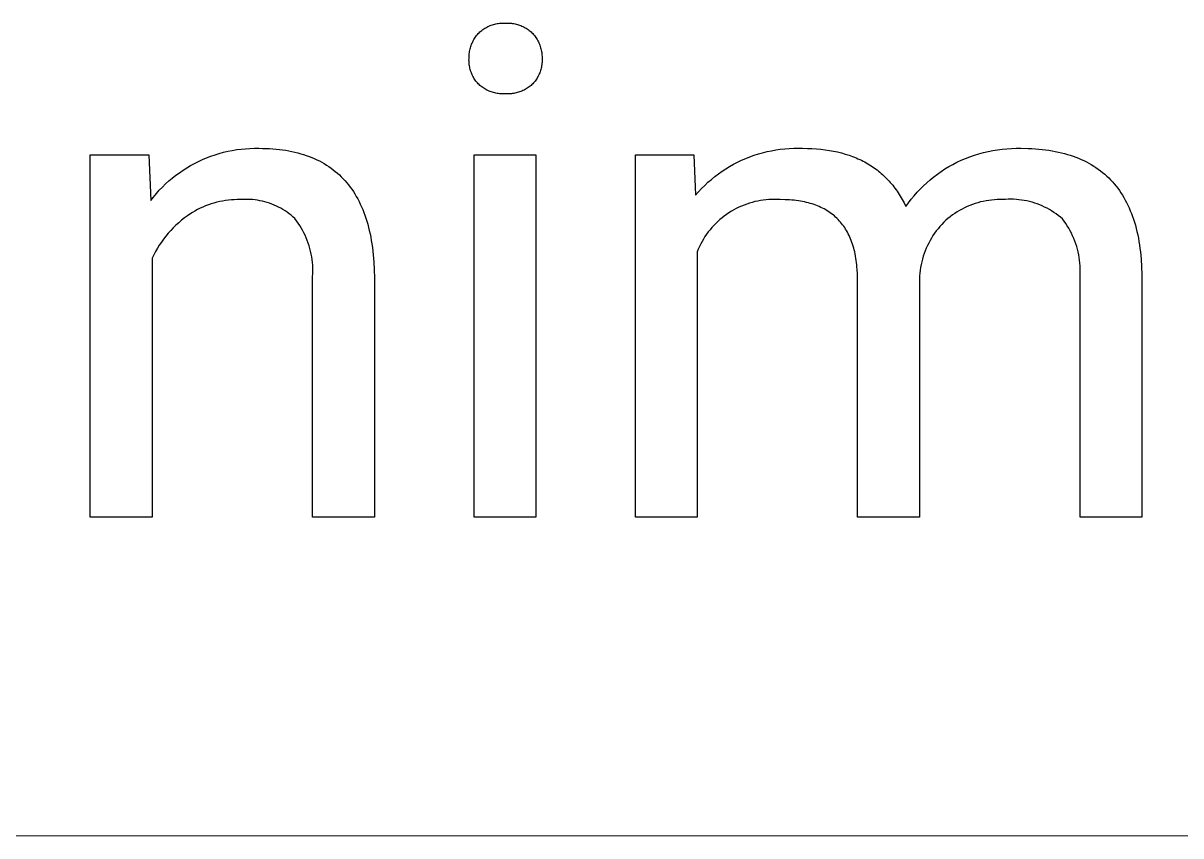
# Model space of a CAD drawing. Header units: millimetres. Extents: x 1383 to 4664, y -160 to 2132.
# Drawn here: x 4464.2 to 4520, y 115.2 to 154.4 of the extents above; entities that cross this region are included whole.
import ezdxf

# ---------------------------------------------------------------- set-up
doc = ezdxf.new("R2010")
doc.units = ezdxf.units.MM
doc.header["$MEASUREMENT"] = 0
doc.layers.add('Domyślny', color=7, linetype='Continuous', true_color=0x000000)

msp = doc.modelspace()

# ---------------------------------------------------------------- linework, layer by layer
at = {"layer": 'Domyślny'}
for p, q in [((4486.266, 154.017), (4486.312, 154.052)), ((4486.312, 154.052), (4486.36, 154.085)), ((4486.36, 154.085), (4486.408, 154.116)), ((4486.408, 154.116), (4486.458, 154.146)), ((4486.458, 154.146), (4486.509, 154.174)), ((4486.509, 154.174), (4486.56, 154.2)), ((4486.56, 154.2), (4486.613, 154.224)), ((4486.613, 154.224), (4486.666, 154.246)), ((4486.666, 154.246), (4486.721, 154.267)), ((4486.721, 154.267), (4486.775, 154.286)), ((4486.775, 154.286), (4486.831, 154.302)), ((4486.831, 154.302), (4486.887, 154.317)), ((4486.887, 154.317), (4486.943, 154.33)), ((4486.943, 154.33), (4487, 154.341)), ((4487, 154.341), (4487.058, 154.35)), ((4487.058, 154.35), (4487.115, 154.357)), ((4487.115, 154.357), (4487.173, 154.361)), ((4487.173, 154.361), (4487.231, 154.364)), ((4487.231, 154.364), (4487.289, 154.365)), ((4487.289, 154.365), (4487.347, 154.364)), ((4487.347, 154.364), (4487.404, 154.361)), ((4487.404, 154.361), (4487.462, 154.364)), ((4487.462, 154.364), (4487.521, 154.365)), ((4487.521, 154.365), (4487.579, 154.364)), ((4487.579, 154.364), (4487.637, 154.361)), ((4487.637, 154.361), (4487.695, 154.356)), ((4487.695, 154.356), (4487.753, 154.349)), ((4487.753, 154.349), (4487.81, 154.34)), ((4487.81, 154.34), (4487.867, 154.329)), ((4487.867, 154.329), (4487.924, 154.316)), ((4487.924, 154.316), (4487.98, 154.302)), ((4487.98, 154.302), (4488.036, 154.285)), ((4488.036, 154.285), (4488.091, 154.266)), ((4488.091, 154.266), (4488.145, 154.246)), ((4488.145, 154.246), (4488.199, 154.223)), ((4488.199, 154.223), (4488.252, 154.199)), ((4488.252, 154.199), (4488.304, 154.173)), ((4488.304, 154.173), (4488.355, 154.145)), ((4488.355, 154.145), (4488.405, 154.116)), ((4488.405, 154.116), (4488.454, 154.084)), ((4488.454, 154.084), (4488.502, 154.051)), ((4488.502, 154.051), (4488.549, 154.017)), ((4485.826, 153.461), (4485.853, 153.515)), ((4485.853, 153.515), (4485.882, 153.568)), ((4485.882, 153.568), (4485.913, 153.62)), ((4485.913, 153.62), (4485.946, 153.671)), ((4485.946, 153.671), (4485.98, 153.721)), ((4485.98, 153.721), (4486.016, 153.769)), ((4486.016, 153.769), (4486.054, 153.817)), ((4486.054, 153.817), (4486.093, 153.863)), ((4486.093, 153.863), (4486.134, 153.904)), ((4486.134, 153.904), (4486.176, 153.943)), ((4486.176, 153.943), (4486.22, 153.981)), ((4486.22, 153.981), (4486.266, 154.017)), ((4488.549, 154.017), (4488.594, 153.98)), ((4488.594, 153.98), (4488.639, 153.943)), ((4488.639, 153.943), (4488.682, 153.903)), ((4488.682, 153.903), (4488.723, 153.863)), ((4488.723, 153.863), (4488.763, 153.817)), ((4488.763, 153.817), (4488.801, 153.77)), ((4488.801, 153.77), (4488.838, 153.722)), ((4488.838, 153.722), (4488.872, 153.672)), ((4488.872, 153.672), (4488.905, 153.621)), ((4488.905, 153.621), (4488.937, 153.569)), ((4488.937, 153.569), (4488.966, 153.516)), ((4488.966, 153.516), (4488.994, 153.462)), ((4485.66, 152.883), (4485.668, 152.943)), ((4485.668, 152.943), (4485.677, 153.003)), ((4485.677, 153.003), (4485.689, 153.062)), ((4485.689, 153.062), (4485.703, 153.121)), ((4485.703, 153.121), (4485.718, 153.179)), ((4485.718, 153.179), (4485.736, 153.237)), ((4485.736, 153.237), (4485.756, 153.294)), ((4485.756, 153.294), (4485.777, 153.351)), ((4485.777, 153.351), (4485.801, 153.406)), ((4485.801, 153.406), (4485.826, 153.461)), ((4488.994, 153.462), (4489.02, 153.408)), ((4489.02, 153.408), (4489.043, 153.352)), ((4489.043, 153.352), (4489.065, 153.295)), ((4489.065, 153.295), (4489.085, 153.238)), ((4489.085, 153.238), (4489.103, 153.18)), ((4489.103, 153.18), (4489.119, 153.122)), ((4489.119, 153.122), (4489.133, 153.063)), ((4489.133, 153.063), (4489.145, 153.004)), ((4489.145, 153.004), (4489.155, 152.944)), ((4489.155, 152.944), (4489.163, 152.884)), ((4485.649, 152.585), (4485.65, 152.642)), ((4485.651, 152.528), (4485.649, 152.585)), ((4485.65, 152.702), (4485.651, 152.763)), ((4485.65, 152.642), (4485.65, 152.702)), ((4485.651, 152.763), (4485.655, 152.823)), ((4485.653, 152.47), (4485.651, 152.528)), ((4485.658, 152.413), (4485.653, 152.47)), ((4485.655, 152.823), (4485.66, 152.883)), ((4485.665, 152.357), (4485.658, 152.413)), ((4485.674, 152.3), (4485.665, 152.357)), ((4489.158, 152.356), (4489.149, 152.299)), ((4489.165, 152.413), (4489.158, 152.356)), ((4489.163, 152.884), (4489.168, 152.823)), ((4489.17, 152.47), (4489.165, 152.413)), ((4489.168, 152.823), (4489.172, 152.763)), ((4489.173, 152.527), (4489.17, 152.47)), ((4489.172, 152.763), (4489.173, 152.702)), ((4489.173, 152.702), (4489.173, 152.642)), ((4489.173, 152.642), (4489.174, 152.585)), ((4489.174, 152.585), (4489.173, 152.527)), ((4485.684, 152.244), (4485.674, 152.3)), ((4485.697, 152.188), (4485.684, 152.244)), ((4485.711, 152.133), (4485.697, 152.188)), ((4485.727, 152.078), (4485.711, 152.133)), ((4485.745, 152.024), (4485.727, 152.078)), ((4485.765, 151.97), (4485.745, 152.024)), ((4485.786, 151.917), (4485.765, 151.97)), ((4485.809, 151.865), (4485.786, 151.917)), ((4485.834, 151.813), (4485.809, 151.865)), ((4485.861, 151.763), (4485.834, 151.813)), ((4488.985, 151.812), (4488.958, 151.762)), ((4489.011, 151.864), (4488.985, 151.812)), ((4489.034, 151.916), (4489.011, 151.864)), ((4489.056, 151.969), (4489.034, 151.916)), ((4489.076, 152.022), (4489.056, 151.969)), ((4489.095, 152.077), (4489.076, 152.022)), ((4489.111, 152.132), (4489.095, 152.077)), ((4489.126, 152.187), (4489.111, 152.132)), ((4489.138, 152.243), (4489.126, 152.187)), ((4489.149, 152.299), (4489.138, 152.243)), ((4485.889, 151.713), (4485.861, 151.763)), ((4485.919, 151.665), (4485.889, 151.713)), ((4485.951, 151.617), (4485.919, 151.665)), ((4485.984, 151.57), (4485.951, 151.617)), ((4486.019, 151.525), (4485.984, 151.57)), ((4486.055, 151.481), (4486.019, 151.525)), ((4486.093, 151.438), (4486.055, 151.481)), ((4486.135, 151.398), (4486.093, 151.438)), ((4486.178, 151.36), (4486.135, 151.398)), ((4486.222, 151.323), (4486.178, 151.36)), ((4486.268, 151.288), (4486.222, 151.323)), ((4486.314, 151.254), (4486.268, 151.288)), ((4486.362, 151.222), (4486.314, 151.254)), ((4488.5, 151.255), (4488.452, 151.223)), ((4488.547, 151.288), (4488.5, 151.255)), ((4488.593, 151.323), (4488.547, 151.288)), ((4488.638, 151.36), (4488.593, 151.323)), ((4488.681, 151.398), (4488.638, 151.36)), ((4488.723, 151.438), (4488.681, 151.398)), ((4488.761, 151.481), (4488.723, 151.438)), ((4488.798, 151.525), (4488.761, 151.481)), ((4488.833, 151.57), (4488.798, 151.525)), ((4488.867, 151.616), (4488.833, 151.57)), ((4488.899, 151.664), (4488.867, 151.616)), ((4488.93, 151.712), (4488.899, 151.664)), ((4488.958, 151.762), (4488.93, 151.712)), ((4486.411, 151.192), (4486.362, 151.222)), ((4486.461, 151.163), (4486.411, 151.192)), ((4486.512, 151.136), (4486.461, 151.163)), ((4486.564, 151.111), (4486.512, 151.136)), ((4486.616, 151.088), (4486.564, 151.111)), ((4486.67, 151.066), (4486.616, 151.088)), ((4486.724, 151.046), (4486.67, 151.066)), ((4486.779, 151.028), (4486.724, 151.046)), ((4486.834, 151.012), (4486.779, 151.028)), ((4486.89, 150.998), (4486.834, 151.012)), ((4486.946, 150.985), (4486.89, 150.998)), ((4487.003, 150.975), (4486.946, 150.985)), ((4487.06, 150.967), (4487.003, 150.975)), ((4487.117, 150.96), (4487.06, 150.967)), ((4487.174, 150.955), (4487.117, 150.96)), ((4487.232, 150.953), (4487.174, 150.955)), ((4487.289, 150.952), (4487.232, 150.953)), ((4487.347, 150.953), (4487.289, 150.952)), ((4487.404, 150.957), (4487.347, 150.953)), ((4487.462, 150.954), (4487.404, 150.957)), ((4487.52, 150.952), (4487.462, 150.954)), ((4487.578, 150.953), (4487.52, 150.952)), ((4487.636, 150.956), (4487.578, 150.953)), ((4487.693, 150.961), (4487.636, 150.956)), ((4487.751, 150.967), (4487.693, 150.961)), ((4487.808, 150.976), (4487.751, 150.967)), ((4487.865, 150.986), (4487.808, 150.976)), ((4487.921, 150.998), (4487.865, 150.986)), ((4487.977, 151.013), (4487.921, 150.998)), ((4488.033, 151.029), (4487.977, 151.013)), ((4488.088, 151.047), (4488.033, 151.029)), ((4488.142, 151.067), (4488.088, 151.047)), ((4488.196, 151.088), (4488.142, 151.067)), ((4488.249, 151.112), (4488.196, 151.088)), ((4488.301, 151.137), (4488.249, 151.112)), ((4488.352, 151.164), (4488.301, 151.137)), ((4488.402, 151.192), (4488.352, 151.164)), ((4488.452, 151.223), (4488.402, 151.192)), ((4467.395, 130.532), (4467.395, 148.017)), ((4467.395, 148.017), (4470.211, 148.017)), ((4470.211, 148.017), (4470.308, 145.807)), ((4473.002, 147.871), (4473.203, 147.947)), ((4473.203, 147.947), (4473.406, 148.017)), ((4473.406, 148.017), (4473.611, 148.08)), ((4473.611, 148.08), (4473.818, 148.136)), ((4473.818, 148.136), (4474.027, 148.185)), ((4474.027, 148.185), (4474.238, 148.227)), ((4474.238, 148.227), (4474.45, 148.262)), ((4474.45, 148.262), (4474.663, 148.289)), ((4474.663, 148.289), (4474.877, 148.309)), ((4474.877, 148.309), (4475.091, 148.322)), ((4475.091, 148.322), (4475.306, 148.328)), ((4475.306, 148.328), (4475.52, 148.326)), ((4475.52, 148.326), (4475.692, 148.325)), ((4475.692, 148.325), (4475.86, 148.32)), ((4475.86, 148.32), (4476.026, 148.313)), ((4476.026, 148.313), (4476.189, 148.302)), ((4476.189, 148.302), (4476.349, 148.288)), ((4476.349, 148.288), (4476.507, 148.271)), ((4476.507, 148.271), (4476.662, 148.252)), ((4476.662, 148.252), (4476.815, 148.229)), ((4476.815, 148.229), (4476.965, 148.203)), ((4476.965, 148.203), (4477.112, 148.174)), ((4477.112, 148.174), (4477.256, 148.142)), ((4477.256, 148.142), (4477.398, 148.107)), ((4477.398, 148.107), (4477.537, 148.068)), ((4477.537, 148.068), (4477.673, 148.027)), ((4477.673, 148.027), (4477.807, 147.983)), ((4477.807, 147.983), (4477.938, 147.936)), ((4477.938, 147.936), (4478.067, 147.885)), ((4485.892, 130.532), (4485.892, 148.017)), ((4485.892, 148.017), (4488.871, 148.017)), ((4488.871, 148.017), (4488.871, 130.532)), ((4493.67, 130.532), (4493.67, 148.017)), ((4493.67, 148.017), (4496.486, 148.017)), ((4496.486, 148.017), (4496.566, 146.066)), ((4498.987, 147.836), (4499.188, 147.916)), ((4499.188, 147.916), (4499.392, 147.989)), ((4499.392, 147.989), (4499.598, 148.055)), ((4499.598, 148.055), (4499.805, 148.115)), ((4499.805, 148.115), (4500.015, 148.167)), ((4500.015, 148.167), (4500.227, 148.212)), ((4500.227, 148.212), (4500.44, 148.25)), ((4500.44, 148.25), (4500.654, 148.281)), ((4500.654, 148.281), (4500.869, 148.305)), ((4500.869, 148.305), (4501.084, 148.321)), ((4501.084, 148.321), (4501.3, 148.33)), ((4501.3, 148.33), (4501.516, 148.332)), ((4501.516, 148.332), (4501.733, 148.326)), ((4501.733, 148.326), (4501.959, 148.324)), ((4501.959, 148.324), (4502.18, 148.315)), ((4502.18, 148.315), (4502.397, 148.302)), ((4502.397, 148.302), (4502.609, 148.282)), ((4502.609, 148.282), (4502.817, 148.258)), ((4502.817, 148.258), (4503.02, 148.228)), ((4503.02, 148.228), (4503.219, 148.192)), ((4503.219, 148.192), (4503.413, 148.151)), ((4503.413, 148.151), (4503.603, 148.104)), ((4503.603, 148.104), (4503.788, 148.052)), ((4503.788, 148.052), (4503.968, 147.994)), ((4503.968, 147.994), (4504.057, 147.963)), ((4504.057, 147.963), (4504.144, 147.931)), ((4504.144, 147.931), (4504.231, 147.898)), ((4504.231, 147.898), (4504.316, 147.863)), ((4509.585, 147.84), (4509.798, 147.922)), ((4509.798, 147.922), (4510.013, 147.997)), ((4510.013, 147.997), (4510.231, 148.064)), ((4510.231, 148.064), (4510.451, 148.124)), ((4510.451, 148.124), (4510.673, 148.176)), ((4510.673, 148.176), (4510.896, 148.221)), ((4510.896, 148.221), (4511.121, 148.258)), ((4511.121, 148.258), (4511.347, 148.287)), ((4511.347, 148.287), (4511.574, 148.309)), ((4511.574, 148.309), (4511.801, 148.322)), ((4511.801, 148.322), (4512.029, 148.328)), ((4512.029, 148.328), (4512.257, 148.326)), ((4512.257, 148.326), (4512.609, 148.32)), ((4512.609, 148.32), (4512.781, 148.313)), ((4512.781, 148.313), (4512.951, 148.303)), ((4512.951, 148.303), (4513.118, 148.289)), ((4513.118, 148.289), (4513.281, 148.273)), ((4513.281, 148.273), (4513.443, 148.253)), ((4513.443, 148.253), (4513.601, 148.231)), ((4513.601, 148.231), (4513.757, 148.206)), ((4513.757, 148.206), (4513.91, 148.178)), ((4513.91, 148.178), (4514.06, 148.146)), ((4514.06, 148.146), (4514.207, 148.112)), ((4514.207, 148.112), (4514.352, 148.075)), ((4514.352, 148.075), (4514.494, 148.035)), ((4514.494, 148.035), (4514.633, 147.992)), ((4514.633, 147.992), (4514.77, 147.946)), ((4514.77, 147.946), (4514.903, 147.897)), ((4514.903, 147.897), (4515.034, 147.845)), ((4471.864, 147.272), (4472.045, 147.388)), ((4472.045, 147.388), (4472.229, 147.497)), ((4472.229, 147.497), (4472.418, 147.6)), ((4472.418, 147.6), (4472.609, 147.697)), ((4472.609, 147.697), (4472.804, 147.787)), ((4472.804, 147.787), (4473.002, 147.871)), ((4478.067, 147.885), (4478.192, 147.832)), ((4478.192, 147.832), (4478.315, 147.776)), ((4478.315, 147.776), (4478.436, 147.716)), ((4478.436, 147.716), (4478.554, 147.653)), ((4478.554, 147.653), (4478.669, 147.588)), ((4478.669, 147.588), (4478.781, 147.519)), ((4478.781, 147.519), (4478.891, 147.447)), ((4478.891, 147.447), (4478.998, 147.373)), ((4478.998, 147.373), (4479.102, 147.295)), ((4497.849, 147.219), (4498.029, 147.338)), ((4498.029, 147.338), (4498.214, 147.45)), ((4498.214, 147.45), (4498.402, 147.556)), ((4498.402, 147.556), (4498.594, 147.656)), ((4498.594, 147.656), (4498.789, 147.749)), ((4498.789, 147.749), (4498.987, 147.836)), ((4504.316, 147.863), (4504.4, 147.826)), ((4504.4, 147.826), (4504.482, 147.789)), ((4504.482, 147.789), (4504.564, 147.75)), ((4504.564, 147.75), (4504.645, 147.709)), ((4504.645, 147.709), (4504.724, 147.667)), ((4504.724, 147.667), (4504.802, 147.624)), ((4504.802, 147.624), (4504.88, 147.579)), ((4504.88, 147.579), (4504.956, 147.533)), ((4504.956, 147.533), (4505.03, 147.486)), ((4505.03, 147.486), (4505.104, 147.437)), ((4505.104, 147.437), (4505.177, 147.387)), ((4505.177, 147.387), (4505.248, 147.336)), ((4505.248, 147.336), (4505.318, 147.283)), ((4508.589, 147.329), (4508.776, 147.443)), ((4508.776, 147.443), (4508.966, 147.551)), ((4508.966, 147.551), (4509.169, 147.655)), ((4509.169, 147.655), (4509.376, 147.751)), ((4509.376, 147.751), (4509.585, 147.84)), ((4515.034, 147.845), (4515.162, 147.79)), ((4515.162, 147.79), (4515.288, 147.732)), ((4515.288, 147.732), (4515.41, 147.671)), ((4515.41, 147.671), (4515.53, 147.607)), ((4515.53, 147.607), (4515.647, 147.54)), ((4515.647, 147.54), (4515.762, 147.47)), ((4515.762, 147.47), (4515.874, 147.397)), ((4515.874, 147.397), (4515.982, 147.322)), ((4471.182, 146.75), (4471.346, 146.889)), ((4471.346, 146.889), (4471.514, 147.023)), ((4471.514, 147.023), (4471.687, 147.15)), ((4471.687, 147.15), (4471.864, 147.272)), ((4479.102, 147.295), (4479.204, 147.214)), ((4479.204, 147.214), (4479.303, 147.13)), ((4479.303, 147.13), (4479.399, 147.043)), ((4479.399, 147.043), (4479.493, 146.953)), ((4479.493, 146.953), (4479.584, 146.86)), ((4479.584, 146.86), (4479.672, 146.764)), ((4497.168, 146.686), (4497.332, 146.827)), ((4497.332, 146.827), (4497.5, 146.964)), ((4497.5, 146.964), (4497.672, 147.094)), ((4497.672, 147.094), (4497.849, 147.219)), ((4505.318, 147.283), (4505.388, 147.229)), ((4505.388, 147.229), (4505.456, 147.173)), ((4505.456, 147.173), (4505.523, 147.116)), ((4505.523, 147.116), (4505.588, 147.058)), ((4505.588, 147.058), (4505.653, 146.998)), ((4505.653, 146.998), (4505.716, 146.937)), ((4505.716, 146.937), (4505.779, 146.875)), ((4505.779, 146.875), (4505.84, 146.811)), ((4505.84, 146.811), (4505.9, 146.746)), ((4507.717, 146.666), (4507.882, 146.81)), ((4507.882, 146.81), (4508.052, 146.949)), ((4508.052, 146.949), (4508.227, 147.081)), ((4508.227, 147.081), (4508.406, 147.208)), ((4508.406, 147.208), (4508.589, 147.329)), ((4515.982, 147.322), (4516.089, 147.243)), ((4516.089, 147.243), (4516.192, 147.161)), ((4516.192, 147.161), (4516.293, 147.076)), ((4516.293, 147.076), (4516.391, 146.989)), ((4516.391, 146.989), (4516.486, 146.898)), ((4516.486, 146.898), (4516.578, 146.804)), ((4516.578, 146.804), (4516.668, 146.708)), ((4470.578, 146.141), (4470.721, 146.301)), ((4470.721, 146.301), (4470.87, 146.456)), ((4470.87, 146.456), (4471.024, 146.606)), ((4471.024, 146.606), (4471.182, 146.75)), ((4479.672, 146.764), (4479.758, 146.665)), ((4479.758, 146.665), (4479.841, 146.563)), ((4479.841, 146.563), (4479.921, 146.457)), ((4479.921, 146.457), (4479.999, 146.349)), ((4479.999, 146.349), (4480.074, 146.238)), ((4480.074, 146.238), (4480.146, 146.123)), ((4496.566, 146.066), (4496.709, 146.228)), ((4496.709, 146.228), (4496.857, 146.386)), ((4496.857, 146.386), (4497.01, 146.538)), ((4497.01, 146.538), (4497.168, 146.686)), ((4505.9, 146.746), (4505.959, 146.68)), ((4505.959, 146.68), (4506.017, 146.612)), ((4506.017, 146.612), (4506.073, 146.542)), ((4506.073, 146.542), (4506.129, 146.472)), ((4506.129, 146.472), (4506.183, 146.4)), ((4506.183, 146.4), (4506.236, 146.326)), ((4506.236, 146.326), (4506.288, 146.252)), ((4506.288, 146.252), (4506.339, 146.175)), ((4507.251, 146.203), (4507.401, 146.363)), ((4507.401, 146.363), (4507.557, 146.517)), ((4507.557, 146.517), (4507.717, 146.666)), ((4516.668, 146.708), (4516.755, 146.608)), ((4516.755, 146.608), (4516.839, 146.506)), ((4516.839, 146.506), (4516.92, 146.4)), ((4516.92, 146.4), (4516.999, 146.292)), ((4516.999, 146.292), (4517.075, 146.18)), ((4470.308, 145.807), (4470.44, 145.976)), ((4470.44, 145.976), (4470.578, 146.141)), ((4473.355, 145.685), (4473.219, 145.643)), ((4473.492, 145.722), (4473.355, 145.685)), ((4473.631, 145.754), (4473.492, 145.722)), ((4473.771, 145.782), (4473.631, 145.754)), ((4473.911, 145.805), (4473.771, 145.782)), ((4474.052, 145.824), (4473.911, 145.805)), ((4474.194, 145.838), (4474.052, 145.824)), ((4474.336, 145.847), (4474.194, 145.838)), ((4474.479, 145.851), (4474.336, 145.847)), ((4474.621, 145.851), (4474.479, 145.851)), ((4474.74, 145.859), (4474.621, 145.851)), ((4474.859, 145.863), (4474.74, 145.859)), ((4474.979, 145.862), (4474.859, 145.863)), ((4475.098, 145.858), (4474.979, 145.862)), ((4475.217, 145.849), (4475.098, 145.858)), ((4475.336, 145.837), (4475.217, 145.849)), ((4475.454, 145.82), (4475.336, 145.837)), ((4475.571, 145.799), (4475.454, 145.82)), ((4475.688, 145.774), (4475.571, 145.799)), ((4475.804, 145.745), (4475.688, 145.774)), ((4475.918, 145.712), (4475.804, 145.745)), ((4476.032, 145.675), (4475.918, 145.712)), ((4476.144, 145.634), (4476.032, 145.675)), ((4480.146, 146.123), (4480.216, 146.006)), ((4480.216, 146.006), (4480.283, 145.885)), ((4480.283, 145.885), (4480.347, 145.761)), ((4480.347, 145.761), (4480.409, 145.635)), ((4499.168, 145.682), (4499.038, 145.639)), ((4499.299, 145.72), (4499.168, 145.682)), ((4499.432, 145.754), (4499.299, 145.72)), ((4499.565, 145.783), (4499.432, 145.754)), ((4499.7, 145.808), (4499.565, 145.783)), ((4499.835, 145.828), (4499.7, 145.808)), ((4499.971, 145.844), (4499.835, 145.828)), ((4500.107, 145.855), (4499.971, 145.844)), ((4500.244, 145.861), (4500.107, 145.855)), ((4500.381, 145.862), (4500.244, 145.861)), ((4500.518, 145.859), (4500.381, 145.862)), ((4500.654, 145.851), (4500.518, 145.859)), ((4500.883, 145.847), (4500.654, 145.851)), ((4500.995, 145.842), (4500.883, 145.847)), ((4501.105, 145.836), (4500.995, 145.842)), ((4501.213, 145.827), (4501.105, 145.836)), ((4501.319, 145.817), (4501.213, 145.827)), ((4501.423, 145.805), (4501.319, 145.817)), ((4501.526, 145.791), (4501.423, 145.805)), ((4501.627, 145.775), (4501.526, 145.791)), ((4501.726, 145.757), (4501.627, 145.775)), ((4501.823, 145.738), (4501.726, 145.757)), ((4501.918, 145.716), (4501.823, 145.738)), ((4502.011, 145.693), (4501.918, 145.716)), ((4502.103, 145.668), (4502.011, 145.693)), ((4502.193, 145.641), (4502.103, 145.668)), ((4506.339, 146.175), (4506.389, 146.098)), ((4506.389, 146.098), (4506.438, 146.019)), ((4506.438, 146.019), (4506.485, 145.939)), ((4506.485, 145.939), (4506.532, 145.857)), ((4506.532, 145.857), (4506.621, 145.69)), ((4506.621, 145.69), (4506.706, 145.517)), ((4506.706, 145.517), (4506.833, 145.695)), ((4506.833, 145.695), (4506.967, 145.869)), ((4506.967, 145.869), (4507.106, 146.038)), ((4507.106, 146.038), (4507.251, 146.203)), ((4510.045, 145.662), (4509.916, 145.618)), ((4510.176, 145.702), (4510.045, 145.662)), ((4510.307, 145.737), (4510.176, 145.702)), ((4510.44, 145.768), (4510.307, 145.737)), ((4510.574, 145.793), (4510.44, 145.768)), ((4510.709, 145.815), (4510.574, 145.793)), ((4510.844, 145.831), (4510.709, 145.815)), ((4510.98, 145.843), (4510.844, 145.831)), ((4511.116, 145.85), (4510.98, 145.843)), ((4511.252, 145.853), (4511.116, 145.85)), ((4511.389, 145.851), (4511.252, 145.853)), ((4511.517, 145.861), (4511.389, 145.851)), ((4511.646, 145.868), (4511.517, 145.861)), ((4511.776, 145.869), (4511.646, 145.868)), ((4511.905, 145.867), (4511.776, 145.869)), ((4512.034, 145.859), (4511.905, 145.867)), ((4512.162, 145.848), (4512.034, 145.859)), ((4512.29, 145.832), (4512.162, 145.848)), ((4512.418, 145.811), (4512.29, 145.832)), ((4512.545, 145.786), (4512.418, 145.811)), ((4512.67, 145.757), (4512.545, 145.786)), ((4512.795, 145.724), (4512.67, 145.757)), ((4512.919, 145.686), (4512.795, 145.724)), ((4513.041, 145.644), (4512.919, 145.686)), ((4517.075, 146.18), (4517.148, 146.066)), ((4517.148, 146.066), (4517.219, 145.948)), ((4517.219, 145.948), (4517.286, 145.828)), ((4517.286, 145.828), (4517.351, 145.705)), ((4517.351, 145.705), (4517.413, 145.578)), ((4472.194, 145.152), (4472.076, 145.072)), ((4472.315, 145.228), (4472.194, 145.152)), ((4472.438, 145.3), (4472.315, 145.228)), ((4472.563, 145.368), (4472.438, 145.3)), ((4472.69, 145.432), (4472.563, 145.368)), ((4472.82, 145.491), (4472.69, 145.432)), ((4472.951, 145.546), (4472.82, 145.491)), ((4473.084, 145.597), (4472.951, 145.546)), ((4473.219, 145.643), (4473.084, 145.597)), ((4476.254, 145.589), (4476.144, 145.634)), ((4476.363, 145.541), (4476.254, 145.589)), ((4476.471, 145.488), (4476.363, 145.541)), ((4476.576, 145.432), (4476.471, 145.488)), ((4476.679, 145.373), (4476.576, 145.432)), ((4476.78, 145.309), (4476.679, 145.373)), ((4476.879, 145.243), (4476.78, 145.309)), ((4476.976, 145.173), (4476.879, 145.243)), ((4477.07, 145.099), (4476.976, 145.173)), ((4480.409, 145.635), (4480.467, 145.505)), ((4480.467, 145.505), (4480.524, 145.372)), ((4480.524, 145.372), (4480.577, 145.237)), ((4480.577, 145.237), (4480.628, 145.098)), ((4498.067, 145.14), (4497.956, 145.06)), ((4498.18, 145.217), (4498.067, 145.14)), ((4498.296, 145.29), (4498.18, 145.217)), ((4498.415, 145.358), (4498.296, 145.29)), ((4498.535, 145.423), (4498.415, 145.358)), ((4498.658, 145.483), (4498.535, 145.423)), ((4498.783, 145.539), (4498.658, 145.483)), ((4498.909, 145.591), (4498.783, 145.539)), ((4499.038, 145.639), (4498.909, 145.591)), ((4502.281, 145.612), (4502.193, 145.641)), ((4502.367, 145.581), (4502.281, 145.612)), ((4502.452, 145.548), (4502.367, 145.581)), ((4502.534, 145.514), (4502.452, 145.548)), ((4502.615, 145.477), (4502.534, 145.514)), ((4502.694, 145.439), (4502.615, 145.477)), ((4502.771, 145.399), (4502.694, 145.439)), ((4502.847, 145.357), (4502.771, 145.399)), ((4502.92, 145.313), (4502.847, 145.357)), ((4502.992, 145.267), (4502.92, 145.313)), ((4503.062, 145.219), (4502.992, 145.267)), ((4503.13, 145.17), (4503.062, 145.219)), ((4503.196, 145.119), (4503.13, 145.17)), ((4503.261, 145.065), (4503.196, 145.119)), ((4508.955, 145.11), (4508.846, 145.028)), ((4509.067, 145.187), (4508.955, 145.11)), ((4509.181, 145.261), (4509.067, 145.187)), ((4509.298, 145.331), (4509.181, 145.261)), ((4509.418, 145.397), (4509.298, 145.331)), ((4509.539, 145.459), (4509.418, 145.397)), ((4509.663, 145.516), (4509.539, 145.459)), ((4509.789, 145.569), (4509.663, 145.516)), ((4509.916, 145.618), (4509.789, 145.569)), ((4513.161, 145.598), (4513.041, 145.644)), ((4513.28, 145.547), (4513.161, 145.598)), ((4513.397, 145.493), (4513.28, 145.547)), ((4513.512, 145.434), (4513.397, 145.493)), ((4513.625, 145.372), (4513.512, 145.434)), ((4513.736, 145.305), (4513.625, 145.372)), ((4513.845, 145.235), (4513.736, 145.305)), ((4513.951, 145.161), (4513.845, 145.235)), ((4514.054, 145.084), (4513.951, 145.161)), ((4517.413, 145.578), (4517.473, 145.449)), ((4517.473, 145.449), (4517.529, 145.317)), ((4517.529, 145.317), (4517.583, 145.181)), ((4517.583, 145.181), (4517.634, 145.043)), ((4471.523, 144.617), (4471.394, 144.492)), ((4471.655, 144.738), (4471.523, 144.617)), ((4471.792, 144.854), (4471.655, 144.738)), ((4471.932, 144.965), (4471.792, 144.854)), ((4472.076, 145.072), (4471.932, 144.965)), ((4477.161, 145.023), (4477.07, 145.099)), ((4477.25, 144.943), (4477.161, 145.023)), ((4477.333, 144.834), (4477.25, 144.943)), ((4477.412, 144.723), (4477.333, 144.834)), ((4477.487, 144.609), (4477.412, 144.723)), ((4477.558, 144.493), (4477.487, 144.609)), ((4480.628, 145.098), (4480.677, 144.956)), ((4480.677, 144.956), (4480.722, 144.811)), ((4480.722, 144.811), (4480.765, 144.663)), ((4480.765, 144.663), (4480.805, 144.512)), ((4497.448, 144.603), (4497.356, 144.502)), ((4497.543, 144.701), (4497.448, 144.603)), ((4497.642, 144.796), (4497.543, 144.701)), ((4497.744, 144.888), (4497.642, 144.796)), ((4497.848, 144.976), (4497.744, 144.888)), ((4497.956, 145.06), (4497.848, 144.976)), ((4503.323, 145.01), (4503.261, 145.065)), ((4503.384, 144.953), (4503.323, 145.01)), ((4503.443, 144.894), (4503.384, 144.953)), ((4503.5, 144.834), (4503.443, 144.894)), ((4503.556, 144.771), (4503.5, 144.834)), ((4503.609, 144.707), (4503.556, 144.771)), ((4503.661, 144.64), (4503.609, 144.707)), ((4503.711, 144.572), (4503.661, 144.64)), ((4503.759, 144.502), (4503.711, 144.572)), ((4508.349, 144.555), (4508.26, 144.449)), ((4508.441, 144.658), (4508.349, 144.555)), ((4508.537, 144.757), (4508.441, 144.658)), ((4508.636, 144.853), (4508.537, 144.757)), ((4508.739, 144.942), (4508.636, 144.853)), ((4508.846, 145.028), (4508.739, 144.942)), ((4514.155, 145.003), (4514.054, 145.084)), ((4514.252, 144.919), (4514.155, 145.003)), ((4514.335, 144.81), (4514.252, 144.919)), ((4514.414, 144.698), (4514.335, 144.81)), ((4514.489, 144.584), (4514.414, 144.698)), ((4514.56, 144.467), (4514.489, 144.584)), ((4517.634, 145.043), (4517.683, 144.902)), ((4517.683, 144.902), (4517.728, 144.758)), ((4517.728, 144.758), (4517.771, 144.611)), ((4517.771, 144.611), (4517.812, 144.461)), ((4471.036, 144.091), (4470.926, 143.949)), ((4471.151, 144.228), (4471.036, 144.091)), ((4471.27, 144.362), (4471.151, 144.228)), ((4471.394, 144.492), (4471.27, 144.362)), ((4477.626, 144.375), (4477.558, 144.493)), ((4477.689, 144.254), (4477.626, 144.375)), ((4477.748, 144.131), (4477.689, 144.254)), ((4477.804, 144.006), (4477.748, 144.131)), ((4477.854, 143.88), (4477.804, 144.006)), ((4480.805, 144.512), (4480.843, 144.358)), ((4480.843, 144.358), (4480.878, 144.201)), ((4480.878, 144.201), (4480.91, 144.04)), ((4480.91, 144.04), (4480.94, 143.877)), ((4497.025, 144.066), (4496.952, 143.951)), ((4497.102, 144.179), (4497.025, 144.066)), ((4497.183, 144.29), (4497.102, 144.179)), ((4497.268, 144.397), (4497.183, 144.29)), ((4497.356, 144.502), (4497.268, 144.397)), ((4503.805, 144.43), (4503.759, 144.502)), ((4503.85, 144.357), (4503.805, 144.43)), ((4503.892, 144.281), (4503.85, 144.357)), ((4503.933, 144.203), (4503.892, 144.281)), ((4503.972, 144.124), (4503.933, 144.203)), ((4504.01, 144.043), (4503.972, 144.124)), ((4504.045, 143.96), (4504.01, 144.043)), ((4507.943, 143.997), (4507.873, 143.878)), ((4508.016, 144.114), (4507.943, 143.997)), ((4508.094, 144.229), (4508.016, 144.114)), ((4508.175, 144.34), (4508.094, 144.229)), ((4508.26, 144.449), (4508.175, 144.34)), ((4514.627, 144.348), (4514.56, 144.467)), ((4514.69, 144.227), (4514.627, 144.348)), ((4514.749, 144.103), (4514.69, 144.227)), ((4514.804, 143.978), (4514.749, 144.103)), ((4517.812, 144.461), (4517.849, 144.308)), ((4517.849, 144.308), (4517.884, 144.151)), ((4517.884, 144.151), (4517.915, 143.992)), ((4517.915, 143.992), (4517.945, 143.83)), ((4470.625, 143.503), (4470.535, 143.348)), ((4470.72, 143.655), (4470.625, 143.503)), ((4470.82, 143.804), (4470.72, 143.655)), ((4470.926, 143.949), (4470.82, 143.804)), ((4477.901, 143.751), (4477.854, 143.88)), ((4477.943, 143.622), (4477.901, 143.751)), ((4477.981, 143.491), (4477.943, 143.622)), ((4478.015, 143.359), (4477.981, 143.491)), ((4480.94, 143.877), (4480.966, 143.711)), ((4480.966, 143.711), (4480.991, 143.541)), ((4480.991, 143.541), (4481.031, 143.194)), ((4496.701, 143.465), (4496.648, 143.339)), ((4496.757, 143.59), (4496.701, 143.465)), ((4496.818, 143.712), (4496.757, 143.59)), ((4496.883, 143.833), (4496.818, 143.712)), ((4496.952, 143.951), (4496.883, 143.833)), ((4504.079, 143.875), (4504.045, 143.96)), ((4504.11, 143.788), (4504.079, 143.875)), ((4504.14, 143.699), (4504.11, 143.788)), ((4504.168, 143.609), (4504.14, 143.699)), ((4504.195, 143.516), (4504.168, 143.609)), ((4504.219, 143.422), (4504.195, 143.516)), ((4507.69, 143.507), (4507.637, 143.379)), ((4507.747, 143.633), (4507.69, 143.507)), ((4507.808, 143.756), (4507.747, 143.633)), ((4507.873, 143.878), (4507.808, 143.756)), ((4514.855, 143.851), (4514.804, 143.978)), ((4514.901, 143.722), (4514.855, 143.851)), ((4514.943, 143.592), (4514.901, 143.722)), ((4514.98, 143.461), (4514.943, 143.592)), ((4515.013, 143.328), (4514.98, 143.461)), ((4517.945, 143.83), (4517.971, 143.665)), ((4517.971, 143.665), (4517.995, 143.498)), ((4517.995, 143.498), (4518.016, 143.327)), ((4470.45, 143.19), (4470.371, 143.029)), ((4470.371, 143.029), (4470.371, 130.532)), ((4470.535, 143.348), (4470.45, 143.19)), ((4478.044, 143.225), (4478.015, 143.359)), ((4478.068, 143.091), (4478.044, 143.225)), ((4478.088, 142.956), (4478.068, 143.091)), ((4478.104, 142.821), (4478.088, 142.956)), ((4481.031, 143.194), (4481.061, 142.833)), ((4496.648, 143.339), (4496.648, 130.532)), ((4504.242, 143.326), (4504.219, 143.422)), ((4504.263, 143.228), (4504.242, 143.326)), ((4504.282, 143.128), (4504.263, 143.228)), ((4504.299, 143.026), (4504.282, 143.128)), ((4504.315, 142.922), (4504.299, 143.026)), ((4504.328, 142.817), (4504.315, 142.922)), ((4507.506, 142.986), (4507.471, 142.853)), ((4507.545, 143.119), (4507.506, 142.986)), ((4507.589, 143.25), (4507.545, 143.119)), ((4507.637, 143.379), (4507.589, 143.25)), ((4515.042, 143.194), (4515.013, 143.328)), ((4515.066, 143.06), (4515.042, 143.194)), ((4515.085, 142.924), (4515.066, 143.06)), ((4515.1, 142.788), (4515.085, 142.924)), ((4518.016, 143.327), (4518.049, 142.976)), ((4518.049, 142.976), (4518.072, 142.613)), ((4478.114, 142.685), (4478.104, 142.821)), ((4478.121, 142.548), (4478.114, 142.685)), ((4478.12, 142.276), (4478.122, 142.412)), ((4478.122, 142.412), (4478.121, 142.548)), ((4481.061, 142.833), (4481.08, 142.461)), ((4481.08, 142.461), (4481.088, 142.077)), ((4504.34, 142.709), (4504.328, 142.817)), ((4504.35, 142.6), (4504.34, 142.709)), ((4504.358, 142.489), (4504.35, 142.6)), ((4504.369, 142.261), (4504.358, 142.489)), ((4507.394, 142.446), (4507.377, 142.309)), ((4507.415, 142.582), (4507.394, 142.446)), ((4507.44, 142.718), (4507.415, 142.582)), ((4507.471, 142.853), (4507.44, 142.718)), ((4515.11, 142.652), (4515.1, 142.788)), ((4515.116, 142.516), (4515.11, 142.652)), ((4515.113, 142.242), (4515.117, 142.379)), ((4515.117, 142.379), (4515.116, 142.516)), ((4518.072, 142.613), (4518.083, 142.239)), ((4478.112, 142.14), (4478.12, 142.276)), ((4478.112, 130.532), (4478.112, 142.14)), ((4481.088, 142.077), (4481.088, 130.532)), ((4504.373, 142.026), (4504.369, 142.261)), ((4504.373, 130.532), (4504.373, 142.026)), ((4507.377, 142.309), (4507.366, 142.171)), ((4507.366, 142.171), (4507.366, 130.532)), ((4515.105, 142.106), (4515.113, 142.242)), ((4515.105, 130.532), (4515.105, 142.106)), ((4518.083, 142.239), (4518.083, 130.532)), ((4470.371, 130.532), (4467.395, 130.532)), ((4481.088, 130.532), (4478.112, 130.532)), ((4488.871, 130.532), (4485.892, 130.532)), ((4496.648, 130.532), (4493.67, 130.532)), ((4507.366, 130.532), (4504.373, 130.532)), ((4518.083, 130.532), (4515.105, 130.532))]:
    msp.add_line(p, q, dxfattribs=at)
at = {"layer": 'Domyślny', "color": 18, "lineweight": 15, "true_color": 0x000000}
msp.add_line((4374.302, 115.158), (4660.846, 115.158), dxfattribs=at)

doc.saveas('drawing.dxf')
